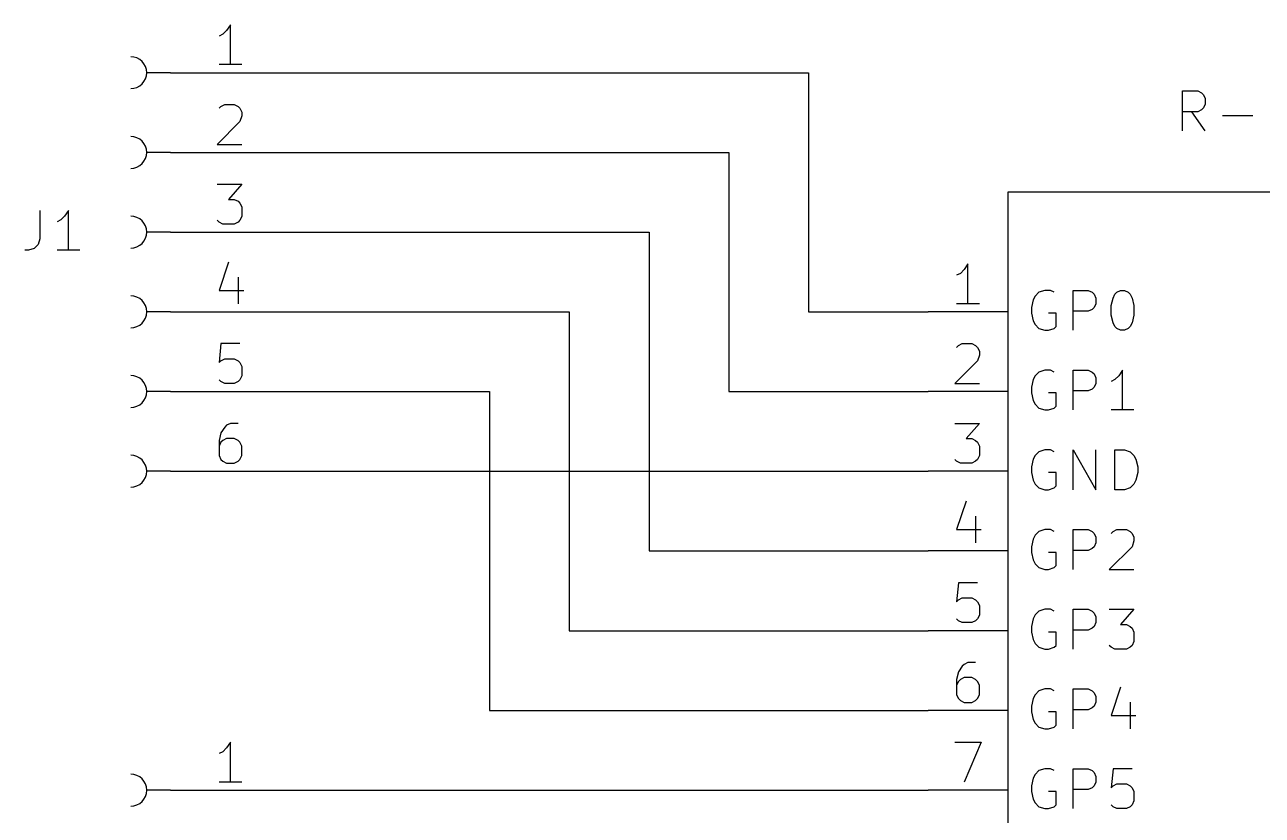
# Model space of a CAD drawing. Extents: x 4.17 to 7.23, y -4.62 to -2.02.
# Drawn here: x 4.167 to 5.719, y -3.032 to -2.04 of the extents above; entities that cross this region are included whole.
import ezdxf

# ---------------------------------------------------------------- set-up
doc = ezdxf.new("R2010")
doc.units = 0
doc.header["$MEASUREMENT"] = 0
doc.layers.add('BLACK', color=7, linetype='CONTINUOUS')

msp = doc.modelspace()

# ---------------------------------------------------------------- linework, layer by layer
at = {"layer": 'BLACK', "linetype": 'CONTINUOUS'}
for p, q in [((4.4202, -2.047), (4.4155, -2.0518)), ((4.425, -2.0399), (4.4202, -2.047)), ((4.425, -2.0899), (4.425, -2.0399)), ((4.4155, -2.0518), (4.4107, -2.0542)), ((4.4393, -2.0899), (4.4107, -2.0899)), ((4.35, -2.1), (4.32, -2.1)), ((4.35, -2.1), (4.5, -2.1)), ((4.5, -2.1), (5.15, -2.1)), ((5.15, -2.1), (5.15, -2.4)), ((5.619, -2.1728), (5.619, -2.1228)), ((5.619, -2.1228), (5.6381, -2.1228)), ((5.6381, -2.1228), (5.6429, -2.1252)), ((5.6429, -2.1252), (5.6452, -2.1276)), ((4.4131, -2.1423), (4.4179, -2.1399)), ((4.4179, -2.1399), (4.4298, -2.1399)), ((4.4298, -2.1399), (4.4345, -2.1423)), ((5.6452, -2.1276), (5.6476, -2.1323)), ((5.6476, -2.1395), (5.6452, -2.1442)), ((5.6476, -2.1323), (5.6476, -2.1395)), ((4.4107, -2.1446), (4.4131, -2.1423)), ((4.4345, -2.1423), (4.4369, -2.1446)), ((4.4369, -2.1446), (4.4393, -2.1494)), ((4.4393, -2.1542), (4.4369, -2.1613)), ((4.4393, -2.1494), (4.4393, -2.1542)), ((5.6381, -2.149), (5.619, -2.149)), ((5.6476, -2.1728), (5.6309, -2.149)), ((5.6429, -2.1466), (5.6381, -2.149)), ((5.6452, -2.1442), (5.6429, -2.1466)), ((5.669, -2.1538), (5.7071, -2.1538)), ((4.4369, -2.1613), (4.4083, -2.1899)), ((4.35, -2.2), (4.32, -2.2)), ((4.35, -2.2), (4.5, -2.2)), ((4.4083, -2.1899), (4.4393, -2.1899)), ((4.5, -2.2), (5.05, -2.2)), ((5.05, -2.2), (5.05, -2.5)), ((4.4083, -2.2399), (4.4393, -2.2399)), ((4.4393, -2.2399), (4.4226, -2.2589)), ((5.4, -2.25), (5.4, -4.4)), ((6.2, -2.25), (5.4, -2.25)), ((4.4226, -2.2589), (4.4298, -2.2589)), ((4.4298, -2.2589), (4.4345, -2.2613)), ((4.4345, -2.2613), (4.4369, -2.2637)), ((4.4369, -2.2637), (4.4393, -2.2684)), ((4.1861, -2.2728), (4.1861, -2.3085)), ((4.2171, -2.2799), (4.2123, -2.2847)), ((4.2218, -2.2728), (4.2171, -2.2799)), ((4.2218, -2.3228), (4.2218, -2.2728)), ((4.4393, -2.2804), (4.4369, -2.2851)), ((4.4393, -2.2684), (4.4393, -2.2804)), ((4.2123, -2.2847), (4.2075, -2.2871)), ((4.4107, -2.2875), (4.4083, -2.2851)), ((4.4155, -2.2899), (4.4107, -2.2875)), ((4.4298, -2.2899), (4.4155, -2.2899)), ((4.4345, -2.2875), (4.4298, -2.2899)), ((4.4369, -2.2851), (4.4345, -2.2875)), ((4.1861, -2.3085), (4.1837, -2.3157)), ((4.35, -2.3), (4.32, -2.3)), ((4.35, -2.3), (4.5, -2.3)), ((4.5, -2.3), (4.95, -2.3)), ((4.95, -2.3), (4.95, -2.7)), ((4.1718, -2.3228), (4.1671, -2.3228)), ((4.179, -2.3204), (4.1718, -2.3228)), ((4.1837, -2.3157), (4.179, -2.3204)), ((4.2361, -2.3228), (4.2075, -2.3228)), ((4.4226, -2.3375), (4.4107, -2.3732)), ((5.35, -2.3399), (5.3452, -2.347)), ((5.35, -2.3899), (5.35, -2.3399)), ((4.4345, -2.3565), (4.4345, -2.3899)), ((5.3405, -2.3518), (5.3357, -2.3542)), ((5.3452, -2.347), (5.3405, -2.3518)), ((4.4107, -2.3732), (4.4417, -2.3732)), ((5.4462, -2.3731), (5.439, -2.3755)), ((5.4533, -2.3731), (5.4462, -2.3731)), ((5.4581, -2.3755), (5.4533, -2.3731)), ((5.4819, -2.4231), (5.4819, -2.3731)), ((5.4819, -2.3731), (5.5009, -2.3731)), ((5.5009, -2.3731), (5.5057, -2.3755)), ((5.5367, -2.3755), (5.5414, -2.3731)), ((5.5414, -2.3731), (5.5462, -2.3731)), ((5.5462, -2.3731), (5.5509, -2.3755)), ((5.3643, -2.3899), (5.3357, -2.3899)), ((5.4319, -2.385), (5.4295, -2.3946)), ((5.4343, -2.3803), (5.4319, -2.385)), ((5.439, -2.3755), (5.4343, -2.3803)), ((5.5057, -2.3755), (5.5081, -2.3779)), ((5.5081, -2.3779), (5.5105, -2.3827)), ((5.5105, -2.3898), (5.5081, -2.3946)), ((5.5105, -2.3827), (5.5105, -2.3898)), ((5.5295, -2.3922), (5.5319, -2.3827)), ((5.5319, -2.3827), (5.5343, -2.3779)), ((5.5343, -2.3779), (5.5367, -2.3755)), ((5.5509, -2.3755), (5.5533, -2.3779)), ((5.5533, -2.3779), (5.5557, -2.3827)), ((5.5557, -2.3827), (5.5581, -2.3922)), ((4.35, -2.4), (4.32, -2.4)), ((4.35, -2.4), (4.5, -2.4)), ((4.5, -2.4), (4.85, -2.4)), ((4.85, -2.4), (4.85, -2.8)), ((5.15, -2.4), (5.3, -2.4)), ((5.4, -2.4), (5.3, -2.4)), ((5.4295, -2.3946), (5.4295, -2.4017)), ((5.4295, -2.4017), (5.4319, -2.4112)), ((5.4605, -2.4017), (5.4509, -2.4017)), ((5.4605, -2.4184), (5.4605, -2.4017)), ((5.5009, -2.3993), (5.4819, -2.3993)), ((5.5057, -2.3969), (5.5009, -2.3993)), ((5.5081, -2.3946), (5.5057, -2.3969)), ((5.5295, -2.4041), (5.5295, -2.3922)), ((5.5319, -2.4136), (5.5295, -2.4041)), ((5.5581, -2.4041), (5.5557, -2.4136)), ((5.5581, -2.3922), (5.5581, -2.4041)), ((5.4319, -2.4112), (5.4343, -2.416)), ((5.4343, -2.416), (5.439, -2.4208)), ((5.439, -2.4208), (5.4462, -2.4231)), ((5.4509, -2.4231), (5.4581, -2.4208)), ((5.4581, -2.4208), (5.4605, -2.4184)), ((5.5343, -2.4184), (5.5319, -2.4136)), ((5.5367, -2.4208), (5.5343, -2.4184)), ((5.5414, -2.4231), (5.5367, -2.4208)), ((5.5509, -2.4208), (5.5462, -2.4231)), ((5.5533, -2.4184), (5.5509, -2.4208)), ((5.5557, -2.4136), (5.5533, -2.4184)), ((5.4462, -2.4231), (5.4509, -2.4231)), ((5.5462, -2.4231), (5.5414, -2.4231)), ((4.4131, -2.4399), (4.4107, -2.4637)), ((4.4369, -2.4399), (4.4131, -2.4399)), ((5.3357, -2.4446), (5.3381, -2.4423)), ((5.3381, -2.4423), (5.3429, -2.4399)), ((5.3429, -2.4399), (5.3548, -2.4399)), ((5.3548, -2.4399), (5.3595, -2.4423)), ((5.3595, -2.4423), (5.3619, -2.4446)), ((5.3619, -2.4446), (5.3643, -2.4494)), ((5.3643, -2.4494), (5.3643, -2.4542)), ((4.4107, -2.4637), (4.4131, -2.4613)), ((4.4131, -2.4613), (4.4179, -2.4589)), ((4.4179, -2.4589), (4.4298, -2.4589)), ((4.4298, -2.4589), (4.4345, -2.4613)), ((4.4345, -2.4613), (4.4369, -2.4637)), ((4.4369, -2.4637), (4.4393, -2.4684)), ((5.3619, -2.4613), (5.3333, -2.4899)), ((5.3643, -2.4542), (5.3619, -2.4613)), ((4.4393, -2.4804), (4.4369, -2.4851)), ((4.4393, -2.4684), (4.4393, -2.4804)), ((5.4343, -2.4803), (5.4319, -2.485)), ((5.439, -2.4755), (5.4343, -2.4803)), ((5.4462, -2.4731), (5.439, -2.4755)), ((5.4533, -2.4731), (5.4462, -2.4731)), ((5.4581, -2.4755), (5.4533, -2.4731)), ((5.4819, -2.5231), (5.4819, -2.4731)), ((5.4819, -2.4731), (5.5009, -2.4731)), ((5.5009, -2.4731), (5.5057, -2.4755)), ((5.5057, -2.4755), (5.5081, -2.4779)), ((5.5081, -2.4779), (5.5105, -2.4827)), ((5.5105, -2.4827), (5.5105, -2.4898)), ((5.539, -2.4803), (5.5343, -2.485)), ((5.5438, -2.4731), (5.539, -2.4803)), ((5.5438, -2.5231), (5.5438, -2.4731)), ((4.4131, -2.4875), (4.4107, -2.4851)), ((4.4179, -2.4899), (4.4131, -2.4875)), ((4.4298, -2.4899), (4.4179, -2.4899)), ((4.4345, -2.4875), (4.4298, -2.4899)), ((4.4369, -2.4851), (4.4345, -2.4875)), ((5.3333, -2.4899), (5.3643, -2.4899)), ((5.4319, -2.485), (5.4295, -2.4946)), ((5.4295, -2.4946), (5.4295, -2.5017)), ((5.5057, -2.4969), (5.5009, -2.4993)), ((5.5081, -2.4946), (5.5057, -2.4969)), ((5.5105, -2.4898), (5.5081, -2.4946)), ((5.5343, -2.485), (5.5295, -2.4874)), ((4.35, -2.5), (4.32, -2.5)), ((4.35, -2.5), (4.5, -2.5)), ((4.5, -2.5), (4.75, -2.5)), ((4.75, -2.5), (4.75, -2.9)), ((5.05, -2.5), (5.3, -2.5)), ((5.4, -2.5), (5.3, -2.5)), ((5.4295, -2.5017), (5.4319, -2.5112)), ((5.4319, -2.5112), (5.4343, -2.516)), ((5.4605, -2.5017), (5.4509, -2.5017)), ((5.4605, -2.5184), (5.4605, -2.5017)), ((5.5009, -2.4993), (5.4819, -2.4993)), ((5.4343, -2.516), (5.439, -2.5208)), ((5.439, -2.5208), (5.4462, -2.5231)), ((5.4462, -2.5231), (5.4509, -2.5231)), ((5.4509, -2.5231), (5.4581, -2.5208)), ((5.4581, -2.5208), (5.4605, -2.5184)), ((5.5581, -2.5231), (5.5295, -2.5231)), ((4.4179, -2.5446), (4.4131, -2.5518)), ((4.4202, -2.5423), (4.4179, -2.5446)), ((4.425, -2.5399), (4.4202, -2.5423)), ((4.4345, -2.5399), (4.425, -2.5399)), ((5.3333, -2.5399), (5.3643, -2.5399)), ((5.3643, -2.5399), (5.3476, -2.5589)), ((4.4131, -2.5518), (4.4107, -2.5613)), ((4.4202, -2.5589), (4.4155, -2.5613)), ((4.4298, -2.5589), (4.4202, -2.5589)), ((4.4345, -2.5613), (4.4298, -2.5589)), ((5.3476, -2.5589), (5.3548, -2.5589)), ((5.3548, -2.5589), (5.3595, -2.5613)), ((4.4107, -2.5613), (4.4107, -2.5804)), ((4.4131, -2.5637), (4.4107, -2.5684)), ((4.4155, -2.5613), (4.4131, -2.5637)), ((4.4369, -2.5637), (4.4345, -2.5613)), ((4.4393, -2.5684), (4.4369, -2.5637)), ((4.4393, -2.5804), (4.4393, -2.5684)), ((5.3595, -2.5613), (5.3619, -2.5637)), ((5.3619, -2.5637), (5.3643, -2.5684)), ((5.3643, -2.5684), (5.3643, -2.5804)), ((5.439, -2.5755), (5.4343, -2.5803)), ((5.4462, -2.5731), (5.439, -2.5755)), ((5.4533, -2.5731), (5.4462, -2.5731)), ((5.4581, -2.5755), (5.4533, -2.5731)), ((5.4819, -2.6231), (5.4819, -2.5731)), ((5.4819, -2.5731), (5.5105, -2.6231)), ((5.5105, -2.6231), (5.5105, -2.5731)), ((5.5343, -2.6231), (5.5343, -2.5731)), ((5.5343, -2.5731), (5.5462, -2.5731)), ((5.5462, -2.5731), (5.5533, -2.5755)), ((5.5533, -2.5755), (5.5581, -2.5803)), ((4.4107, -2.5804), (4.4131, -2.5851)), ((4.4131, -2.5851), (4.4155, -2.5875)), ((4.4155, -2.5875), (4.4202, -2.5899)), ((4.4202, -2.5899), (4.4298, -2.5899)), ((4.4298, -2.5899), (4.4345, -2.5875)), ((4.4345, -2.5875), (4.4369, -2.5851)), ((4.4369, -2.5851), (4.4393, -2.5804)), ((5.3357, -2.5875), (5.3333, -2.5851)), ((5.3405, -2.5899), (5.3357, -2.5875)), ((5.3548, -2.5899), (5.3405, -2.5899)), ((5.3595, -2.5875), (5.3548, -2.5899)), ((5.3619, -2.5851), (5.3595, -2.5875)), ((5.3643, -2.5804), (5.3619, -2.5851)), ((5.4319, -2.585), (5.4295, -2.5946)), ((5.4343, -2.5803), (5.4319, -2.585)), ((5.5581, -2.5803), (5.5605, -2.585)), ((5.5605, -2.585), (5.5629, -2.5946)), ((4.35, -2.6), (4.32, -2.6)), ((4.35, -2.6), (4.5, -2.6)), ((4.5, -2.6), (5.3, -2.6)), ((5.4, -2.6), (5.3, -2.6)), ((5.4295, -2.5946), (5.4295, -2.6017)), ((5.4295, -2.6017), (5.4319, -2.6112)), ((5.4605, -2.6017), (5.4509, -2.6017)), ((5.4605, -2.6184), (5.4605, -2.6017)), ((5.5629, -2.6017), (5.5605, -2.6112)), ((5.5629, -2.5946), (5.5629, -2.6017)), ((5.4319, -2.6112), (5.4343, -2.616)), ((5.4343, -2.616), (5.439, -2.6208)), ((5.439, -2.6208), (5.4462, -2.6231)), ((5.4509, -2.6231), (5.4581, -2.6208)), ((5.4581, -2.6208), (5.4605, -2.6184)), ((5.5533, -2.6208), (5.5462, -2.6231)), ((5.5581, -2.616), (5.5533, -2.6208)), ((5.5605, -2.6112), (5.5581, -2.616)), ((5.3476, -2.6375), (5.3357, -2.6732)), ((5.4462, -2.6231), (5.4509, -2.6231)), ((5.5462, -2.6231), (5.5343, -2.6231)), ((5.3595, -2.6565), (5.3595, -2.6899)), ((5.3357, -2.6732), (5.3667, -2.6732)), ((5.4343, -2.6803), (5.4319, -2.685)), ((5.439, -2.6755), (5.4343, -2.6803)), ((5.4462, -2.6731), (5.439, -2.6755)), ((5.4533, -2.6731), (5.4462, -2.6731)), ((5.4581, -2.6755), (5.4533, -2.6731)), ((5.4819, -2.7231), (5.4819, -2.6731)), ((5.4819, -2.6731), (5.5009, -2.6731)), ((5.5009, -2.6731), (5.5057, -2.6755)), ((5.5057, -2.6755), (5.5081, -2.6779)), ((5.5081, -2.6779), (5.5105, -2.6827)), ((5.5105, -2.6827), (5.5105, -2.6898)), ((5.5295, -2.6779), (5.5319, -2.6755)), ((5.5319, -2.6755), (5.5367, -2.6731)), ((5.5367, -2.6731), (5.5486, -2.6731)), ((5.5486, -2.6731), (5.5533, -2.6755)), ((5.5533, -2.6755), (5.5557, -2.6779)), ((5.5557, -2.6779), (5.5581, -2.6827)), ((5.5581, -2.6827), (5.5581, -2.6874)), ((4.95, -2.7), (5.3, -2.7)), ((5.4, -2.7), (5.3, -2.7)), ((5.4319, -2.685), (5.4295, -2.6946)), ((5.4295, -2.6946), (5.4295, -2.7017)), ((5.5009, -2.6993), (5.4819, -2.6993)), ((5.5057, -2.6969), (5.5009, -2.6993)), ((5.5081, -2.6946), (5.5057, -2.6969)), ((5.5105, -2.6898), (5.5081, -2.6946)), ((5.5557, -2.6946), (5.5271, -2.7231)), ((5.5581, -2.6874), (5.5557, -2.6946)), ((5.4295, -2.7017), (5.4319, -2.7112)), ((5.4319, -2.7112), (5.4343, -2.716)), ((5.4343, -2.716), (5.439, -2.7208)), ((5.4605, -2.7017), (5.4509, -2.7017)), ((5.4605, -2.7184), (5.4605, -2.7017)), ((5.439, -2.7208), (5.4462, -2.7231)), ((5.4462, -2.7231), (5.4509, -2.7231)), ((5.4509, -2.7231), (5.4581, -2.7208)), ((5.4581, -2.7208), (5.4605, -2.7184)), ((5.5271, -2.7231), (5.5581, -2.7231)), ((5.3381, -2.7399), (5.3357, -2.7637)), ((5.3619, -2.7399), (5.3381, -2.7399)), ((5.3357, -2.7637), (5.3381, -2.7613)), ((5.3381, -2.7613), (5.3429, -2.7589)), ((5.3429, -2.7589), (5.3548, -2.7589)), ((5.3548, -2.7589), (5.3595, -2.7613)), ((5.3595, -2.7613), (5.3619, -2.7637)), ((5.3619, -2.7637), (5.3643, -2.7684)), ((5.3643, -2.7684), (5.3643, -2.7804)), ((5.439, -2.7755), (5.4343, -2.7803)), ((5.4462, -2.7731), (5.439, -2.7755)), ((5.4533, -2.7731), (5.4462, -2.7731)), ((5.4581, -2.7755), (5.4533, -2.7731)), ((5.4819, -2.8231), (5.4819, -2.7731)), ((5.4819, -2.7731), (5.5009, -2.7731)), ((5.5009, -2.7731), (5.5057, -2.7755)), ((5.5057, -2.7755), (5.5081, -2.7779)), ((5.5081, -2.7779), (5.5105, -2.7827)), ((5.5271, -2.7731), (5.5581, -2.7731)), ((5.5581, -2.7731), (5.5414, -2.7922)), ((5.3381, -2.7875), (5.3357, -2.7851)), ((5.3429, -2.7899), (5.3381, -2.7875)), ((5.3548, -2.7899), (5.3429, -2.7899)), ((5.3595, -2.7875), (5.3548, -2.7899)), ((5.3619, -2.7851), (5.3595, -2.7875)), ((5.3643, -2.7804), (5.3619, -2.7851)), ((5.4319, -2.785), (5.4295, -2.7946)), ((5.4343, -2.7803), (5.4319, -2.785)), ((5.5105, -2.7898), (5.5081, -2.7946)), ((5.5105, -2.7827), (5.5105, -2.7898)), ((5.5414, -2.7922), (5.5486, -2.7922)), ((5.5486, -2.7922), (5.5533, -2.7946)), ((4.85, -2.8), (5.3, -2.8)), ((5.4, -2.8), (5.3, -2.8)), ((5.4295, -2.7946), (5.4295, -2.8017)), ((5.4295, -2.8017), (5.4319, -2.8112)), ((5.4605, -2.8017), (5.4509, -2.8017)), ((5.4605, -2.8184), (5.4605, -2.8017)), ((5.5009, -2.7993), (5.4819, -2.7993)), ((5.5057, -2.7969), (5.5009, -2.7993)), ((5.5081, -2.7946), (5.5057, -2.7969)), ((5.5533, -2.7946), (5.5557, -2.7969)), ((5.5557, -2.7969), (5.5581, -2.8017)), ((5.5581, -2.8017), (5.5581, -2.8136)), ((5.4319, -2.8112), (5.4343, -2.816)), ((5.4343, -2.816), (5.439, -2.8208)), ((5.439, -2.8208), (5.4462, -2.8231)), ((5.4462, -2.8231), (5.4509, -2.8231)), ((5.4509, -2.8231), (5.4581, -2.8208)), ((5.4581, -2.8208), (5.4605, -2.8184)), ((5.5295, -2.8208), (5.5271, -2.8184)), ((5.5343, -2.8231), (5.5295, -2.8208)), ((5.5486, -2.8231), (5.5343, -2.8231)), ((5.5533, -2.8208), (5.5486, -2.8231)), ((5.5557, -2.8184), (5.5533, -2.8208)), ((5.5581, -2.8136), (5.5557, -2.8184)), ((5.35, -2.8399), (5.3452, -2.8423)), ((5.3595, -2.8399), (5.35, -2.8399)), ((5.3381, -2.8518), (5.3357, -2.8613)), ((5.3429, -2.8446), (5.3381, -2.8518)), ((5.3452, -2.8423), (5.3429, -2.8446)), ((5.3357, -2.8613), (5.3357, -2.8804)), ((5.3381, -2.8637), (5.3357, -2.8684)), ((5.3405, -2.8613), (5.3381, -2.8637)), ((5.3452, -2.8589), (5.3405, -2.8613)), ((5.3548, -2.8589), (5.3452, -2.8589)), ((5.3595, -2.8613), (5.3548, -2.8589)), ((5.3619, -2.8637), (5.3595, -2.8613)), ((5.3643, -2.8684), (5.3619, -2.8637)), ((5.3643, -2.8804), (5.3643, -2.8684)), ((5.5414, -2.8708), (5.5295, -2.9065)), ((5.3357, -2.8804), (5.3381, -2.8851)), ((5.3381, -2.8851), (5.3405, -2.8875)), ((5.3595, -2.8875), (5.3619, -2.8851)), ((5.3619, -2.8851), (5.3643, -2.8804)), ((5.4319, -2.885), (5.4295, -2.8946)), ((5.4343, -2.8803), (5.4319, -2.885)), ((5.439, -2.8755), (5.4343, -2.8803)), ((5.4462, -2.8731), (5.439, -2.8755)), ((5.4533, -2.8731), (5.4462, -2.8731)), ((5.4581, -2.8755), (5.4533, -2.8731)), ((5.4819, -2.9231), (5.4819, -2.8731)), ((5.4819, -2.8731), (5.5009, -2.8731)), ((5.5009, -2.8731), (5.5057, -2.8755)), ((5.5057, -2.8755), (5.5081, -2.8779)), ((5.5081, -2.8779), (5.5105, -2.8827)), ((5.5105, -2.8827), (5.5105, -2.8898)), ((4.75, -2.9), (5.3, -2.9)), ((5.4, -2.9), (5.3, -2.9)), ((5.3405, -2.8875), (5.3452, -2.8899)), ((5.3452, -2.8899), (5.3548, -2.8899)), ((5.3548, -2.8899), (5.3595, -2.8875)), ((5.4295, -2.8946), (5.4295, -2.9017)), ((5.4295, -2.9017), (5.4319, -2.9112)), ((5.4605, -2.9017), (5.4509, -2.9017)), ((5.4605, -2.9184), (5.4605, -2.9017)), ((5.5009, -2.8993), (5.4819, -2.8993)), ((5.5057, -2.8969), (5.5009, -2.8993)), ((5.5081, -2.8946), (5.5057, -2.8969)), ((5.5105, -2.8898), (5.5081, -2.8946)), ((5.5533, -2.8898), (5.5533, -2.9231)), ((5.4319, -2.9112), (5.4343, -2.916)), ((5.4343, -2.916), (5.439, -2.9208)), ((5.5295, -2.9065), (5.5605, -2.9065)), ((5.439, -2.9208), (5.4462, -2.9231)), ((5.4462, -2.9231), (5.4509, -2.9231)), ((5.4509, -2.9231), (5.4581, -2.9208)), ((5.4581, -2.9208), (5.4605, -2.9184)), ((4.4202, -2.947), (4.4155, -2.9518)), ((4.425, -2.9399), (4.4202, -2.947)), ((4.425, -2.9899), (4.425, -2.9399)), ((5.3333, -2.9399), (5.3667, -2.9399)), ((5.3667, -2.9399), (5.3452, -2.9899)), ((4.4155, -2.9518), (4.4107, -2.9542)), ((5.439, -2.9755), (5.4343, -2.9803)), ((5.4462, -2.9731), (5.439, -2.9755)), ((5.4533, -2.9731), (5.4462, -2.9731)), ((5.4581, -2.9755), (5.4533, -2.9731)), ((5.4819, -3.0231), (5.4819, -2.9731)), ((5.4819, -2.9731), (5.5009, -2.9731)), ((5.5009, -2.9731), (5.5057, -2.9755)), ((5.5057, -2.9755), (5.5081, -2.9779)), ((5.5081, -2.9779), (5.5105, -2.9827)), ((5.5319, -2.9731), (5.5295, -2.9969)), ((5.5557, -2.9731), (5.5319, -2.9731)), ((4.4393, -2.9899), (4.4107, -2.9899)), ((5.4319, -2.985), (5.4295, -2.9946)), ((5.4295, -2.9946), (5.4295, -3.0017)), ((5.4343, -2.9803), (5.4319, -2.985)), ((5.5081, -2.9946), (5.5057, -2.9969)), ((5.5105, -2.9898), (5.5081, -2.9946)), ((5.5105, -2.9827), (5.5105, -2.9898)), ((5.5295, -2.9969), (5.5319, -2.9946)), ((5.5319, -2.9946), (5.5367, -2.9922)), ((5.5367, -2.9922), (5.5486, -2.9922)), ((5.5486, -2.9922), (5.5533, -2.9946)), ((5.5533, -2.9946), (5.5557, -2.9969)), ((4.35, -3), (4.32, -3)), ((4.35, -3), (4.5, -3)), ((4.5, -3), (5.3, -3)), ((5.4, -3), (5.3, -3)), ((5.4295, -3.0017), (5.4319, -3.0112)), ((5.4605, -3.0017), (5.4509, -3.0017)), ((5.4605, -3.0184), (5.4605, -3.0017)), ((5.5009, -2.9993), (5.4819, -2.9993)), ((5.5057, -2.9969), (5.5009, -2.9993)), ((5.5557, -2.9969), (5.5581, -3.0017)), ((5.5581, -3.0017), (5.5581, -3.0136)), ((5.4319, -3.0112), (5.4343, -3.016)), ((5.4343, -3.016), (5.439, -3.0208)), ((5.439, -3.0208), (5.4462, -3.0231)), ((5.4462, -3.0231), (5.4509, -3.0231)), ((5.4509, -3.0231), (5.4581, -3.0208)), ((5.4581, -3.0208), (5.4605, -3.0184)), ((5.5319, -3.0208), (5.5295, -3.0184)), ((5.5367, -3.0231), (5.5319, -3.0208)), ((5.5486, -3.0231), (5.5367, -3.0231)), ((5.5533, -3.0208), (5.5486, -3.0231)), ((5.5557, -3.0184), (5.5533, -3.0208)), ((5.5581, -3.0136), (5.5557, -3.0184))]:
    msp.add_line(p, q, dxfattribs=at)
at = {"layer": 'BLACK'}
for centre in [(4.3, -2.1), (4.3, -2.2), (4.3, -2.3), (4.3, -2.4), (4.3, -2.5), (4.3, -2.6), (4.3, -3)]:
    msp.add_arc(centre, 0.02, -90, 90, dxfattribs=at)

doc.saveas('drawing.dxf')
